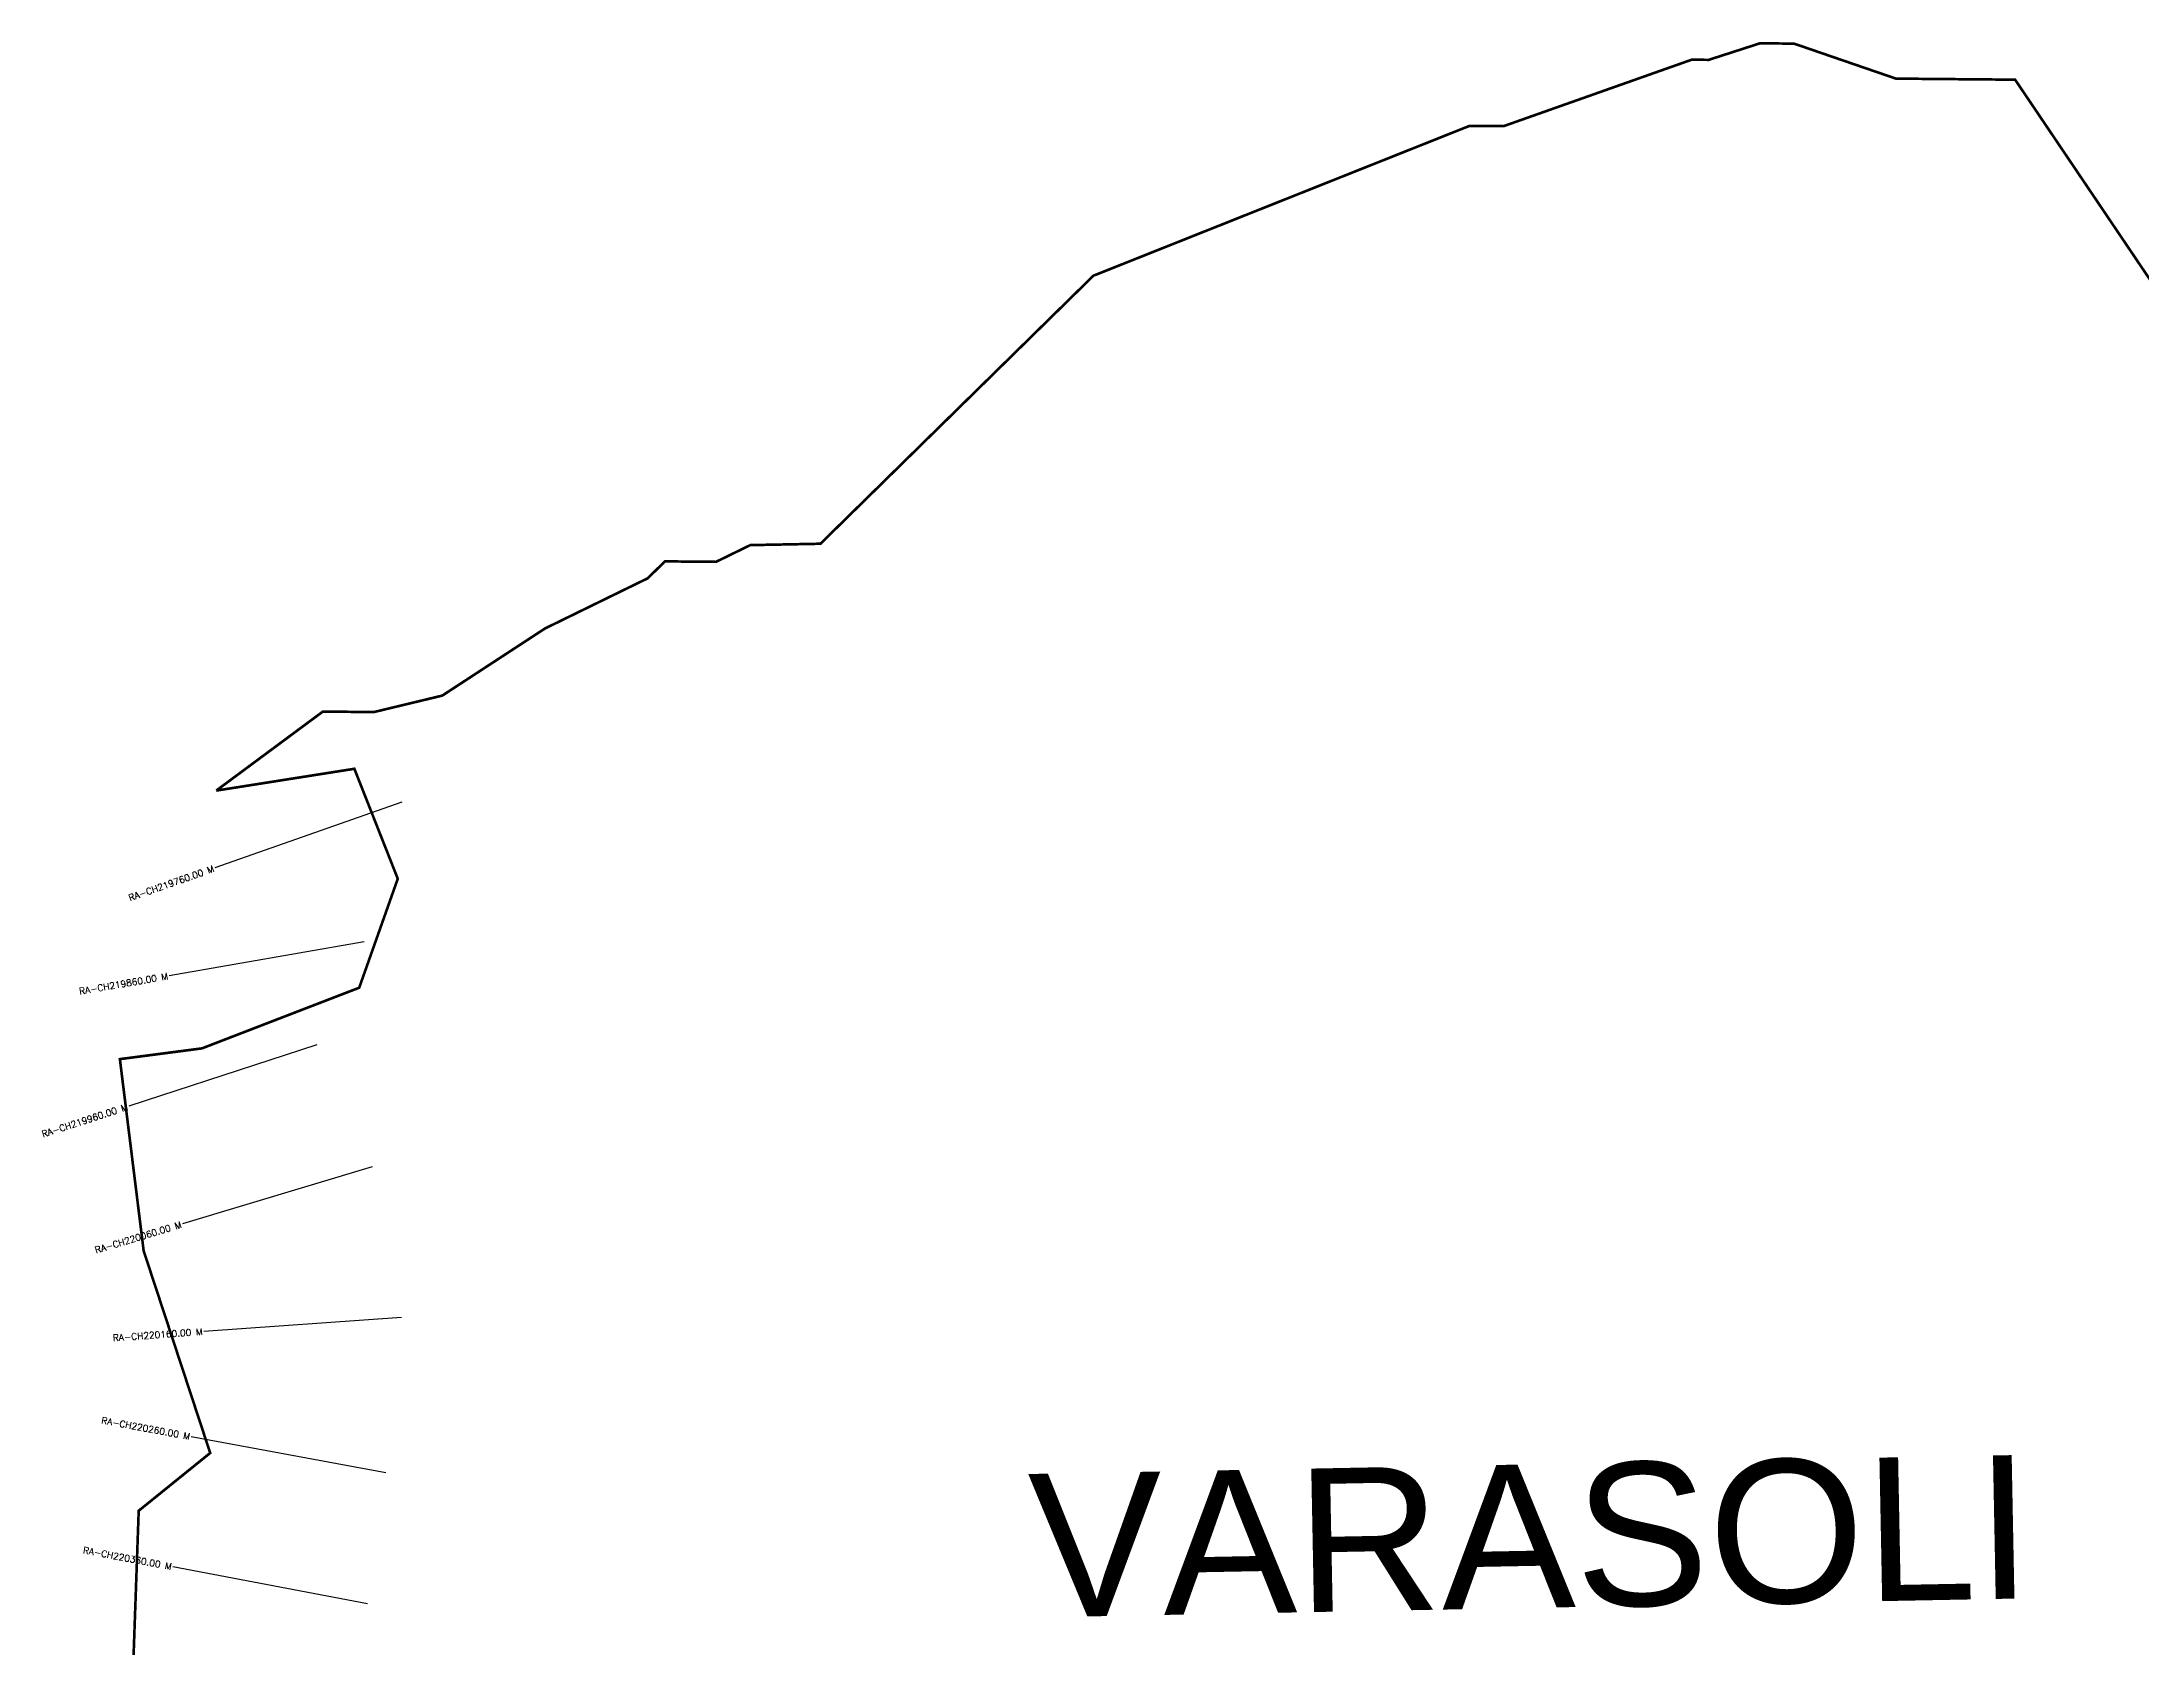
# Model space of a CAD drawing. Header units: metres. Extents: x 274483 to 277665, y 2063795 to 2066112.
# Drawn here: x 274483 to 276074, y 2064896 to 2066112 of the extents above; entities that cross this region are included whole.
import ezdxf
from ezdxf.enums import TextEntityAlignment as Align

# ---------------------------------------------------------------- set-up
doc = ezdxf.new("R2010")
doc.units = ezdxf.units.M
doc.header["$MEASUREMENT"] = 0
for name, color, linetype in [('CS', 134, 'Continuous'), ('CSMark', 6, 'Continuous'), ('VILLAGE NAME', 250, 'Continuous')]:
    doc.layers.add(name, color=color, linetype=linetype)
doc.styles.get("Standard").update_dxf_attribs({"font": 'simplex.shx'})

msp = doc.modelspace()

# ---------------------------------------------------------------- linework, layer by layer
at = {"color": 6, "const_width": 2, "flags": 128}
for points in [[(274615.2528649876, 2065544.482941706), (274696.0048598385, 2065604.349805433), (274734.7152098117, 2065603.99982139), (274786.4717112648, 2065616.462199609), (274864.3589400225, 2065667.363127995), (274942.1296240121, 2065705.373509881), (274955.1757755736, 2065718.185872102), (274993.8861255468, 2065717.835888058), (275019.7837632237, 2065730.493345151), (275072.9707458786, 2065731.546112966), (275279.7615728152, 2065934.65043831), (275564.7228508327, 2066048.204925327), (275590.5039437388, 2066047.971835956), (275732.9603861542, 2066098.327701349), (275745.8509326953, 2066098.211156663), (275754.4226067623, 2066100.979691599), (275784.6778273549, 2066110.75171916), (275810.4976308623, 2066110.518279705), (275887.6848913764, 2066083.998508285), (275977.9961378638, 2066083.181995512), (276118.0801762429, 2065875.417597336)], [(274550.3211528537, 2064823.783383468), (274555.3344064755, 2064965.436794594), (274556.5143255362, 2064998.776332627), (274610.6700585386, 2065042.553014578), (274560.2774608826, 2065195.67524525), (274542.2542517994, 2065341.007099163), (274604.451748343, 2065349.148856815), (274723.555319019, 2065395.1117256), (274752.7681932312, 2065477.686692515), (274719.8902374563, 2065561.00283606), (274615.2528649876, 2065544.482941706)]]:
    msp.add_lwpolyline(points, dxfattribs=at)
at = {"layer": 'CS'}
for p, q in [((274755.7641949927, 2065535.73913659), (274614.2810625214, 2065485.914210839)), ((274727.4101527706, 2065429.818410265), (274579.6238433979, 2065404.143388122)), ((274691.574087116, 2065351.817147777), (274548.9562990397, 2065305.339556142)), ((274733.3334278577, 2065259.462069356), (274589.7409687807, 2065216.089201153)), ((274755.5194075372, 2065145.299185839), (274605.899003887, 2065134.634533404)), ((274743.8536610368, 2065027.550234003), (274596.3636326495, 2065054.875890927)), ((274729.7990864312, 2064928.206487027), (274582.432700253, 2064956.191272622))]:
    msp.add_line(p, q, dxfattribs=at)

# ---------------------------------------------------------------- texts
at = {"layer": 'CSMark'}
for s, rotation, p in [('RA-CH219760.00 M', 19.4003061409755, (274613.3378416382, 2065485.582044667)), ('RA-CH219860.00 M', 9.855667026200148, (274578.6386013355, 2065403.972221307)), ('RA-CH219960.00 M', 18.05022784385381, (274548.0055137859, 2065305.029705531)), ('RA-CH220060.00 M', 16.80722152969063, (274588.7836857201, 2065215.800048698)), ('RA-CH220160.00 M', 4.077036917717773, (274604.9015345293, 2065134.563435721)), ('RA-CH220260.00 M', 349.5037572872723, (274595.3803657936, 2065055.058061974)), ('RA-CH220360.00 M', 349.2475971616622, (274581.4502576785, 2064956.37783786))]:
    msp.add_text(s, height=5, rotation=rotation, dxfattribs=at).set_placement(p, align=Align.MIDDLE_RIGHT)
at = {"layer": 'VILLAGE NAME', "insert": (275229.7285569284, 2065026.591059187), "char_height": 108.7483136041808, "attachment_point": 1, "rotation": 1.1028329887230697}
msp.add_mtext_dynamic_manual_height_columns('{\\fArial|b0|i0|c0|p34;VARASOLI}', width=726.9294945531301, gutter_width=543.7415680209039, heights=[0], dxfattribs=at)

doc.saveas('drawing.dxf')
